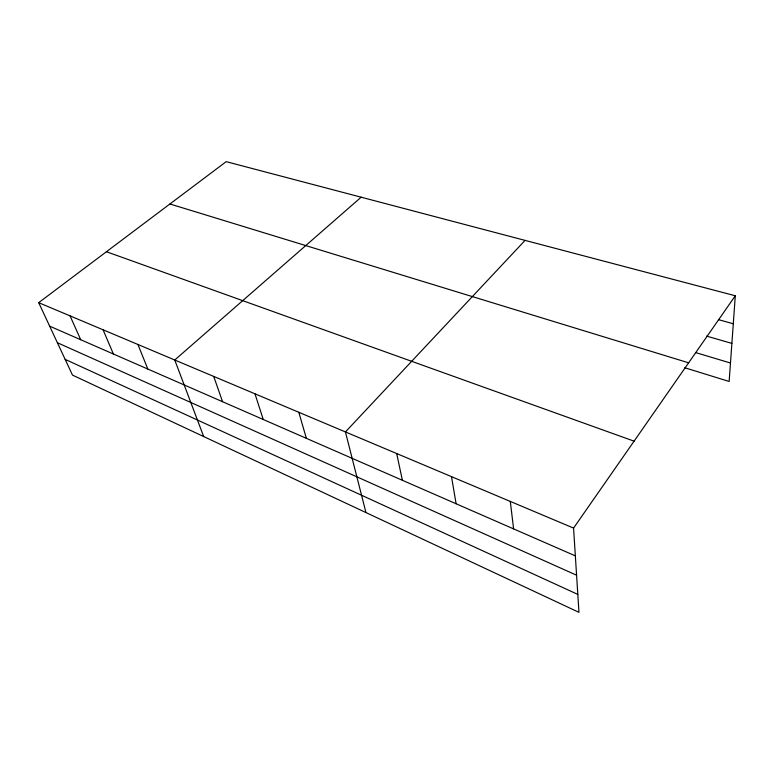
<?xml version="1.0" encoding="UTF-8"?>
<svg xmlns="http://www.w3.org/2000/svg" width="774" height="774" viewBox="0 0 774 774"><rect width="100%" height="100%" fill="white"/><g stroke="black" fill="none" stroke-linecap="round" stroke-linejoin="round"><path stroke-width="1.16" d="M735.3 295.774L573.563 528.091L578.962 612.35L72.485 375.1L38.7 302.663L226.202 161.65L735.3 295.774L729.147 381.476L684.787 367.747M525.062 240.385L345.427 431.94L365.967 512.582M361.148 197.196L174.75 360.007L203.688 436.565M718.417 319.623L733.288 323.764M706.594 336.1L731.885 343.404M695.816 352.634L730.472 363.016M169.912 203.978L688.618 362.822M106.435 251.724L634.08 441.161M38.7 302.663L573.563 528.091M49.652 326.154L575.343 555.867M57.392 342.737L576.582 575.208M65.151 359.368L577.81 594.403M70.057 315.879L80.709 339.718M103.087 329.801L113.391 353.999M137.936 344.488L147.824 369.053M213.701 376.416L222.583 401.716M254.985 393.821L263.247 419.489M298.812 412.29L306.359 438.326M396.665 453.535L402.403 480.296M451.494 476.639L456.109 503.758M510.308 501.426L513.607 528.894"/></g></svg>
